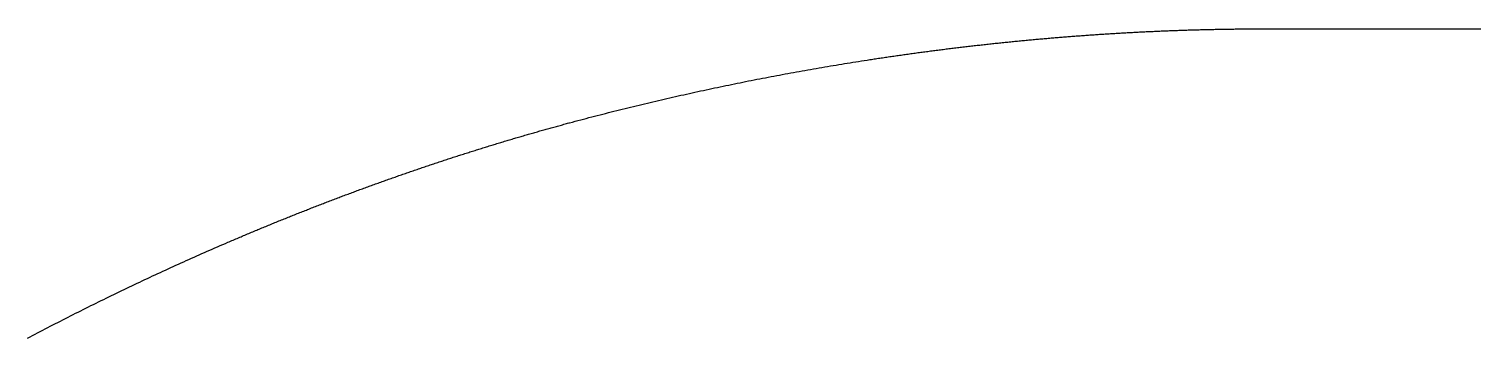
# Model space of a CAD drawing. Header units: millimetres. Extents: x 71 to 227, y -167 to -49.
# Drawn here: x 109.97 to 149.01, y -147.54 to -139.18 of the extents above; entities that cross this region are included whole.
import ezdxf

# ---------------------------------------------------------------- set-up
doc = ezdxf.new("R2010")
doc.units = ezdxf.units.MM
doc.layers.add('Edge.Cuts', color=254, linetype='CONTINUOUS', true_color=0xd0d2cd)

msp = doc.modelspace()

# ---------------------------------------------------------------- linework, layer by layer
at = {"layer": 'Edge.Cuts', "linetype": 'CONTINUOUS'}
for p, q in [((138.036355, -139.388136), (138.073871, -139.385181)), ((138.073871, -139.385181), (138.111379, -139.382247)), ((138.111379, -139.382247), (138.148877, -139.379334)), ((138.148877, -139.379334), (138.186368, -139.376441)), ((138.186368, -139.376441), (138.223847, -139.373569)), ((138.223847, -139.373569), (138.26132, -139.370718)), ((138.26132, -139.370718), (138.298781, -139.367887)), ((138.298781, -139.367887), (138.336236, -139.365078)), ((138.336236, -139.365078), (138.373679, -139.362289)), ((138.373679, -139.362289), (138.411115, -139.359521)), ((138.411115, -139.359521), (138.448539, -139.356773)), ((138.448539, -139.356773), (138.485956, -139.354046)), ((138.485956, -139.354046), (138.523362, -139.351341)), ((138.523362, -139.351341), (138.56076, -139.348655)), ((138.56076, -139.348655), (138.598146, -139.345991)), ((138.598146, -139.345991), (138.635526, -139.343347)), ((138.635526, -139.343347), (138.672893, -139.340724)), ((138.672893, -139.340724), (138.710252, -139.338122)), ((138.710252, -139.338122), (138.7476, -139.33554)), ((138.7476, -139.33554), (138.78494, -139.332979)), ((138.78494, -139.332979), (138.822268, -139.330439)), ((138.822268, -139.330439), (138.859589, -139.32792)), ((138.859589, -139.32792), (138.896897, -139.325421)), ((138.896897, -139.325421), (138.934197, -139.322943)), ((138.934197, -139.322943), (138.971485, -139.320486)), ((138.971485, -139.320486), (139.008765, -139.31805)), ((139.008765, -139.31805), (139.046033, -139.315634)), ((139.046033, -139.315634), (139.083293, -139.313239)), ((139.083293, -139.313239), (139.12054, -139.310864)), ((139.12054, -139.310864), (139.157779, -139.308511)), ((139.157779, -139.308511), (139.195005, -139.306178)), ((139.195005, -139.306178), (139.232224, -139.303865)), ((139.232224, -139.303865), (139.269429, -139.301574)), ((139.269429, -139.301574), (139.306626, -139.299303)), ((139.306626, -139.299303), (139.343811, -139.297052)), ((139.343811, -139.297052), (139.380987, -139.294823)), ((139.380987, -139.294823), (139.418149, -139.292614)), ((139.418149, -139.292614), (139.455304, -139.290426)), ((139.455304, -139.290426), (139.492445, -139.288258)), ((139.492445, -139.288258), (139.529578, -139.286111)), ((139.529578, -139.286111), (139.566698, -139.283985)), ((139.566698, -139.283985), (139.603809, -139.28188)), ((139.603809, -139.28188), (139.640906, -139.279795)), ((139.640906, -139.279795), (139.677995, -139.27773)), ((139.677995, -139.27773), (139.71507, -139.275687)), ((139.71507, -139.275687), (139.752137, -139.273664)), ((139.752137, -139.273664), (139.78919, -139.271662)), ((139.78919, -139.271662), (139.826234, -139.26968)), ((139.826234, -139.26968), (139.863264, -139.267719)), ((139.863264, -139.267719), (139.900286, -139.265778)), ((139.900286, -139.265778), (139.937293, -139.263859)), ((139.937293, -139.263859), (139.974292, -139.26196)), ((139.974292, -139.26196), (140.011276, -139.260081)), ((140.011276, -139.260081), (140.048252, -139.258223)), ((140.048252, -139.258223), (140.085212, -139.256386)), ((140.085212, -139.256386), (140.122165, -139.254569)), ((140.122165, -139.254569), (140.159102, -139.252773)), ((140.159102, -139.252773), (140.196031, -139.250998)), ((140.196031, -139.250998), (140.232945, -139.249243)), ((140.232945, -139.249243), (140.26985, -139.247508)), ((140.26985, -139.247508), (140.30674, -139.245795)), ((140.30674, -139.245795), (140.343621, -139.244101)), ((140.343621, -139.244101), (140.380487, -139.242429)), ((140.380487, -139.242429), (140.417344, -139.240777)), ((140.417344, -139.240777), (140.454185, -139.239145)), ((140.454185, -139.239145), (140.491018, -139.237534)), ((140.491018, -139.237534), (140.527835, -139.235944)), ((140.527835, -139.235944), (140.564643, -139.234374)), ((140.564643, -139.234374), (140.601436, -139.232825)), ((140.601436, -139.232825), (140.638219, -139.231296)), ((140.638219, -139.231296), (140.674986, -139.229788)), ((140.674986, -139.229788), (140.711745, -139.228301)), ((140.711745, -139.228301), (140.748487, -139.226834)), ((140.748487, -139.226834), (140.785221, -139.225387)), ((140.785221, -139.225387), (140.821938, -139.223961)), ((140.821938, -139.223961), (140.858646, -139.222555)), ((140.858646, -139.222555), (140.895337, -139.22117)), ((140.895337, -139.22117), (140.93202, -139.219806)), ((140.93202, -139.219806), (140.968686, -139.218462)), ((140.968686, -139.218462), (141.005342, -139.217138)), ((141.005342, -139.217138), (141.041982, -139.215835)), ((141.041982, -139.215835), (141.078613, -139.214552)), ((141.078613, -139.214552), (141.115227, -139.21329)), ((141.115227, -139.21329), (141.151831, -139.212049)), ((141.151831, -139.212049), (141.188419, -139.210827)), ((141.188419, -139.210827), (141.224997, -139.209627)), ((141.224997, -139.209627), (141.261558, -139.208446)), ((141.261558, -139.208446), (141.29811, -139.207286)), ((141.29811, -139.207286), (141.334644, -139.206147)), ((141.334644, -139.206147), (141.371169, -139.205028)), ((141.371169, -139.205028), (141.407677, -139.203929)), ((141.407677, -139.203929), (141.444175, -139.202851)), ((141.444175, -139.202851), (141.480655, -139.201793)), ((141.480655, -139.201793), (141.517126, -139.200756)), ((141.517126, -139.200756), (141.553579, -139.199739)), ((141.553579, -139.199739), (141.590023, -139.198742)), ((141.590023, -139.198742), (141.626448, -139.197766)), ((141.626448, -139.197766), (141.662864, -139.19681)), ((141.662864, -139.19681), (141.699262, -139.195875)), ((141.699262, -139.195875), (141.73565, -139.19496)), ((141.73565, -139.19496), (141.77202, -139.194065)), ((141.77202, -139.194065), (141.80838, -139.193191)), ((141.80838, -139.193191), (141.844722, -139.192337)), ((141.844722, -139.192337), (141.881055, -139.191503)), ((141.881055, -139.191503), (141.917368, -139.19069)), ((141.917368, -139.19069), (141.953672, -139.189897)), ((141.953672, -139.189897), (141.989957, -139.189124)), ((141.989957, -139.189124), (142.026233, -139.188372)), ((142.026233, -139.188372), (142.062489, -139.18764)), ((142.062489, -139.18764), (142.098736, -139.186928)), ((142.098736, -139.186928), (142.134963, -139.186236)), ((142.134963, -139.186236), (142.171181, -139.185565)), ((142.171181, -139.185565), (142.20738, -139.184914)), ((142.20738, -139.184914), (142.243568, -139.184283)), ((142.243568, -139.184283), (142.279737, -139.183673)), ((142.279737, -139.183673), (142.315897, -139.183083)), ((142.315897, -139.183083), (142.352037, -139.182513)), ((142.352037, -139.182513), (142.388167, -139.181963)), ((142.388167, -139.181963), (142.424277, -139.181434)), ((142.424277, -139.181434), (142.460377, -139.180924)), ((142.460377, -139.180924), (142.496457, -139.180435)), ((142.496457, -139.180435), (142.532528, -139.179966)), ((142.532528, -139.179966), (142.568578, -139.179518)), ((142.568578, -139.179518), (142.604618, -139.179089)), ((142.604618, -139.179089), (142.640639, -139.178681)), ((142.640639, -139.178681), (142.676649, -139.178293)), ((142.676649, -139.178293), (142.712638, -139.177925)), ((142.712638, -139.177925), (142.748618, -139.177577)), ((142.748618, -139.177577), (142.784577, -139.17725)), ((142.784577, -139.17725), (142.820526, -139.176942)), ((142.820526, -139.176942), (142.856454, -139.176655)), ((142.856454, -139.176655), (142.892373, -139.176388)), ((142.892373, -139.176388), (142.92827, -139.176141)), ((142.92827, -139.176141), (142.964157, -139.175914)), ((142.964157, -139.175914), (142.967909, -139.175891)), ((142.967909, -139.175891), (152.769828, -139.175891)), ((134.325463, -139.778428), (134.363586, -139.773441)), ((134.363586, -139.773441), (134.401706, -139.768474)), ((134.401706, -139.768474), (134.439822, -139.763528)), ((134.439822, -139.763528), (134.477934, -139.758603)), ((134.477934, -139.758603), (134.516043, -139.753698)), ((134.516043, -139.753698), (134.554147, -139.748814)), ((134.554147, -139.748814), (134.592248, -139.74395)), ((134.592248, -139.74395), (134.630345, -139.739107)), ((134.630345, -139.739107), (134.668439, -139.734285)), ((134.668439, -139.734285), (134.706528, -139.729484)), ((134.706528, -139.729484), (134.744613, -139.724703)), ((134.744613, -139.724703), (134.782694, -139.719943)), ((134.782694, -139.719943), (134.820771, -139.715203)), ((134.820771, -139.715203), (134.858843, -139.710484)), ((134.858843, -139.710484), (134.896912, -139.705786)), ((134.896912, -139.705786), (134.934976, -139.701109)), ((134.934976, -139.701109), (134.973035, -139.696452)), ((134.973035, -139.696452), (135.011091, -139.691816)), ((135.011091, -139.691816), (135.049141, -139.687201)), ((135.049141, -139.687201), (135.087188, -139.682606)), ((135.087188, -139.682606), (135.125229, -139.678032)), ((135.125229, -139.678032), (135.163266, -139.673479)), ((135.163266, -139.673479), (135.201299, -139.668946)), ((135.201299, -139.668946), (135.239326, -139.664434)), ((135.239326, -139.664434), (135.277349, -139.659943)), ((135.277349, -139.659943), (135.315367, -139.655472)), ((135.315367, -139.655472), (135.35338, -139.651023)), ((135.35338, -139.651023), (135.391388, -139.646594)), ((135.391388, -139.646594), (135.42939, -139.642185)), ((135.42939, -139.642185), (135.467389, -139.637798)), ((135.467389, -139.637798), (135.505381, -139.633431)), ((135.505381, -139.633431), (135.543369, -139.629085)), ((135.543369, -139.629085), (135.581351, -139.624759)), ((135.581351, -139.624759), (135.619328, -139.620455)), ((135.619328, -139.620455), (135.6573, -139.616171)), ((135.6573, -139.616171), (135.695266, -139.611907)), ((135.695266, -139.611907), (135.733227, -139.607665)), ((135.733227, -139.607665), (135.771182, -139.603443)), ((135.771182, -139.603443), (135.809132, -139.599242)), ((135.809132, -139.599242), (135.847076, -139.595062)), ((135.847076, -139.595062), (135.885014, -139.590902)), ((135.885014, -139.590902), (135.922947, -139.586764)), ((135.922947, -139.586764), (135.960873, -139.582646)), ((135.960873, -139.582646), (135.998795, -139.578548)), ((135.998795, -139.578548), (136.03671, -139.574472)), ((136.03671, -139.574472), (136.074619, -139.570416)), ((136.074619, -139.570416), (136.112522, -139.566381)), ((136.112522, -139.566381), (136.150419, -139.562367)), ((136.150419, -139.562367), (136.18831, -139.558373)), ((136.18831, -139.558373), (136.226195, -139.554401)), ((136.226195, -139.554401), (136.264074, -139.550449)), ((136.264074, -139.550449), (136.301946, -139.546517)), ((136.301946, -139.546517), (136.339812, -139.542607)), ((136.339812, -139.542607), (136.377672, -139.538717)), ((136.377672, -139.538717), (136.415525, -139.534849)), ((136.415525, -139.534849), (136.453372, -139.531)), ((136.453372, -139.531), (136.491212, -139.527173)), ((136.491212, -139.527173), (136.529046, -139.523366)), ((136.529046, -139.523366), (136.566872, -139.519581)), ((136.566872, -139.519581), (136.604693, -139.515815)), ((136.604693, -139.515815), (136.642506, -139.512071)), ((136.642506, -139.512071), (136.680313, -139.508348)), ((136.680313, -139.508348), (136.718112, -139.504645)), ((136.718112, -139.504645), (136.755905, -139.500963)), ((136.755905, -139.500963), (136.793691, -139.497302)), ((136.793691, -139.497302), (136.83147, -139.493661)), ((136.83147, -139.493661), (136.869241, -139.490042)), ((136.869241, -139.490042), (136.907006, -139.486443)), ((136.907006, -139.486443), (136.944763, -139.482865)), ((136.944763, -139.482865), (136.982514, -139.479307)), ((136.982514, -139.479307), (137.020256, -139.475771)), ((137.020256, -139.475771), (137.057992, -139.472255)), ((137.057992, -139.472255), (137.095719, -139.46876)), ((137.095719, -139.46876), (137.133441, -139.465286)), ((137.133441, -139.465286), (137.171153, -139.461832)), ((137.171153, -139.461832), (137.208859, -139.458399)), ((137.208859, -139.458399), (137.246556, -139.454988)), ((137.246556, -139.454988), (137.284247, -139.451596)), ((137.284247, -139.451596), (137.321929, -139.448226)), ((137.321929, -139.448226), (137.359604, -139.444877)), ((137.359604, -139.444877), (137.39727, -139.441548)), ((137.39727, -139.441548), (137.43493, -139.43824)), ((137.43493, -139.43824), (137.47258, -139.434952)), ((137.47258, -139.434952), (137.510224, -139.431686)), ((137.510224, -139.431686), (137.547858, -139.42844)), ((137.547858, -139.42844), (137.585486, -139.425215)), ((137.585486, -139.425215), (137.623104, -139.422011)), ((137.623104, -139.422011), (137.660715, -139.418828)), ((137.660715, -139.418828), (137.698316, -139.415665)), ((137.698316, -139.415665), (137.735911, -139.412523)), ((137.735911, -139.412523), (137.773495, -139.409402)), ((137.773495, -139.409402), (137.811073, -139.406302)), ((137.811073, -139.406302), (137.848641, -139.403222)), ((137.848641, -139.403222), (137.886202, -139.400164)), ((137.886202, -139.400164), (137.923752, -139.397126)), ((137.923752, -139.397126), (137.961296, -139.394108)), ((137.961296, -139.394108), (137.998829, -139.391112)), ((137.998829, -139.391112), (138.036355, -139.388136)), ((131.651222, -140.178535), (131.727699, -140.165717)), ((131.727699, -140.165717), (131.804176, -140.15298)), ((131.804176, -140.15298), (131.880653, -140.140324)), ((131.880653, -140.140324), (131.95713, -140.127749)), ((131.95713, -140.127749), (132.033607, -140.115255)), ((132.033607, -140.115255), (132.110082, -140.102842)), ((132.110082, -140.102842), (132.186556, -140.090511)), ((132.186556, -140.090511), (132.263028, -140.078261)), ((132.263028, -140.078261), (132.339497, -140.066092)), ((132.339497, -140.066092), (132.415964, -140.054005)), ((132.415964, -140.054005), (132.492427, -140.041999)), ((132.492427, -140.041999), (132.568887, -140.030075)), ((132.568887, -140.030075), (132.645343, -140.018232)), ((132.645343, -140.018232), (132.721794, -140.006471)), ((132.721794, -140.006471), (132.760018, -140.000621)), ((132.760018, -140.000621), (132.79824, -139.994792)), ((132.79824, -139.994792), (132.836462, -139.988983)), ((132.836462, -139.988983), (132.874681, -139.983194)), ((132.874681, -139.983194), (132.9129, -139.977426)), ((132.9129, -139.977426), (132.951116, -139.971679)), ((132.951116, -139.971679), (132.989332, -139.965951)), ((132.989332, -139.965951), (133.027545, -139.960245)), ((133.027545, -139.960245), (133.065757, -139.954558)), ((133.065757, -139.954558), (133.103967, -139.948893)), ((133.103967, -139.948893), (133.142176, -139.943247)), ((133.142176, -139.943247), (133.180382, -139.937623)), ((133.180382, -139.937623), (133.218587, -139.932018)), ((133.218587, -139.932018), (133.25679, -139.926434)), ((133.25679, -139.926434), (133.294991, -139.920871)), ((133.294991, -139.920871), (133.333189, -139.915328)), ((133.333189, -139.915328), (133.371386, -139.909806)), ((133.371386, -139.909806), (133.40958, -139.904304)), ((133.40958, -139.904304), (133.447773, -139.898823)), ((133.447773, -139.898823), (133.485963, -139.893362)), ((133.485963, -139.893362), (133.524151, -139.887922)), ((133.524151, -139.887922), (133.562336, -139.882502)), ((133.562336, -139.882502), (133.600519, -139.877103)), ((133.600519, -139.877103), (133.638699, -139.871724)), ((133.638699, -139.871724), (133.676878, -139.866366)), ((133.676878, -139.866366), (133.715053, -139.861029)), ((133.715053, -139.861029), (133.753226, -139.855712)), ((133.753226, -139.855712), (133.791395, -139.850416)), ((133.791395, -139.850416), (133.829563, -139.84514)), ((133.829563, -139.84514), (133.867727, -139.839885)), ((133.867727, -139.839885), (133.905889, -139.83465)), ((133.905889, -139.83465), (133.944047, -139.829436)), ((133.944047, -139.829436), (133.982204, -139.824242)), ((133.982204, -139.824242), (134.020356, -139.819069)), ((134.020356, -139.819069), (134.058506, -139.813917)), ((134.058506, -139.813917), (134.096652, -139.808786)), ((134.096652, -139.808786), (134.134796, -139.803674)), ((134.134796, -139.803674), (134.172936, -139.798584)), ((134.172936, -139.798584), (134.211073, -139.793514)), ((134.211073, -139.793514), (134.249206, -139.788465)), ((134.249206, -139.788465), (134.287336, -139.783436)), ((134.287336, -139.783436), (134.325463, -139.778428)), ((129.511828, -140.570076), (129.588118, -140.555016)), ((129.588118, -140.555016), (129.66442, -140.540035)), ((129.66442, -140.540035), (129.740734, -140.525133)), ((129.740734, -140.525133), (129.817059, -140.51031)), ((129.817059, -140.51031), (129.893395, -140.495567)), ((129.893395, -140.495567), (129.969742, -140.480904)), ((129.969742, -140.480904), (130.046099, -140.466319)), ((130.046099, -140.466319), (130.122466, -140.451815)), ((130.122466, -140.451815), (130.198842, -140.43739)), ((130.198842, -140.43739), (130.275227, -140.423044)), ((130.275227, -140.423044), (130.351621, -140.408779)), ((130.351621, -140.408779), (130.428023, -140.394593)), ((130.428023, -140.394593), (130.504433, -140.380487)), ((130.504433, -140.380487), (130.58085, -140.366461)), ((130.58085, -140.366461), (130.657274, -140.352515)), ((130.657274, -140.352515), (130.733704, -140.33865)), ((130.733704, -140.33865), (130.81014, -140.324864)), ((130.81014, -140.324864), (130.886583, -140.311159)), ((130.886583, -140.311159), (130.96303, -140.297534)), ((130.96303, -140.297534), (131.039482, -140.28399)), ((131.039482, -140.28399), (131.115939, -140.270526)), ((131.115939, -140.270526), (131.192399, -140.257142)), ((131.192399, -140.257142), (131.268863, -140.243839)), ((131.268863, -140.243839), (131.34533, -140.230617)), ((131.34533, -140.230617), (131.4218, -140.217475)), ((131.4218, -140.217475), (131.498272, -140.204414)), ((131.498272, -140.204414), (131.574747, -140.191434)), ((131.574747, -140.191434), (131.651222, -140.178535)), ((127.685597, -140.95504), (127.761472, -140.938106)), ((127.761472, -140.938106), (127.83737, -140.921249)), ((127.83737, -140.921249), (127.913288, -140.904469)), ((127.913288, -140.904469), (127.989228, -140.887766)), ((127.989228, -140.887766), (128.065188, -140.871141)), ((128.065188, -140.871141), (128.141169, -140.854593)), ((128.141169, -140.854593), (128.217169, -140.838123)), ((128.217169, -140.838123), (128.293189, -140.82173)), ((128.293189, -140.82173), (128.369228, -140.805416)), ((128.369228, -140.805416), (128.445285, -140.789178)), ((128.445285, -140.789178), (128.521361, -140.773019)), ((128.521361, -140.773019), (128.597455, -140.756938)), ((128.597455, -140.756938), (128.673566, -140.740935)), ((128.673566, -140.740935), (128.749694, -140.72501)), ((128.749694, -140.72501), (128.825839, -140.709163)), ((128.825839, -140.709163), (128.902, -140.693395)), ((128.902, -140.693395), (128.978177, -140.677705)), ((128.978177, -140.677705), (129.05437, -140.662093)), ((129.05437, -140.662093), (129.130578, -140.64656)), ((129.130578, -140.64656), (129.2068, -140.631105)), ((129.2068, -140.631105), (129.283037, -140.61573)), ((129.283037, -140.61573), (129.359287, -140.600433)), ((129.359287, -140.600433), (129.435551, -140.585215)), ((129.435551, -140.585215), (129.511828, -140.570076)), ((126.022625, -141.346902), (126.097924, -141.328296)), ((126.097924, -141.328296), (126.173254, -141.309765)), ((126.173254, -141.309765), (126.248614, -141.291309)), ((126.248614, -141.291309), (126.324003, -141.272928)), ((126.324003, -141.272928), (126.39942, -141.254623)), ((126.39942, -141.254623), (126.474867, -141.236393)), ((126.474867, -141.236393), (126.550342, -141.218238)), ((126.550342, -141.218238), (126.625844, -141.200159)), ((126.625844, -141.200159), (126.701374, -141.182155)), ((126.701374, -141.182155), (126.776932, -141.164228)), ((126.776932, -141.164228), (126.852516, -141.146376)), ((126.852516, -141.146376), (126.928126, -141.1286)), ((126.928126, -141.1286), (127.003762, -141.1109)), ((127.003762, -141.1109), (127.079424, -141.093276)), ((127.079424, -141.093276), (127.155112, -141.075729)), ((127.155112, -141.075729), (127.230824, -141.058258)), ((127.230824, -141.058258), (127.30656, -141.040863)), ((127.30656, -141.040863), (127.382321, -141.023545)), ((127.382321, -141.023545), (127.458105, -141.006303)), ((127.458105, -141.006303), (127.533913, -140.989139)), ((127.533913, -140.989139), (127.609744, -140.972051)), ((127.609744, -140.972051), (127.685597, -140.95504)), ((124.509233, -141.738479), (124.543041, -141.729349)), ((124.543041, -141.729349), (124.576841, -141.720242)), ((124.576841, -141.720242), (124.598127, -141.714517)), ((124.598127, -141.714517), (124.672787, -141.694507)), ((124.672787, -141.694507), (124.747483, -141.67457)), ((124.747483, -141.67457), (124.822216, -141.654706)), ((124.822216, -141.654706), (124.896986, -141.634915)), ((124.896986, -141.634915), (124.971791, -141.615197)), ((124.971791, -141.615197), (125.046631, -141.595553)), ((125.046631, -141.595553), (125.121507, -141.575982)), ((125.121507, -141.575982), (125.196417, -141.556485)), ((125.196417, -141.556485), (125.271362, -141.537061)), ((125.271362, -141.537061), (125.346341, -141.517711)), ((125.346341, -141.517711), (125.421354, -141.498435)), ((125.421354, -141.498435), (125.4964, -141.479234)), ((125.4964, -141.479234), (125.571479, -141.460106)), ((125.571479, -141.460106), (125.64659, -141.441052)), ((125.64659, -141.441052), (125.721734, -141.422073)), ((125.721734, -141.422073), (125.79691, -141.403169)), ((125.79691, -141.403169), (125.872117, -141.384338)), ((125.872117, -141.384338), (125.947355, -141.365583)), ((125.947355, -141.365583), (126.022625, -141.346902)), ((123.145721, -142.123822), (123.180053, -142.113713)), ((123.180053, -142.113713), (123.214378, -142.103626)), ((123.214378, -142.103626), (123.248686, -142.093566)), ((123.248686, -142.093566), (123.282988, -142.083528)), ((123.282988, -142.083528), (123.317271, -142.073516)), ((123.317271, -142.073516), (123.351549, -142.063527)), ((123.351549, -142.063527), (123.385808, -142.053564)), ((123.385808, -142.053564), (123.420061, -142.043624)), ((123.420061, -142.043624), (123.454296, -142.03371)), ((123.454296, -142.03371), (123.488524, -142.023818)), ((123.488524, -142.023818), (123.522735, -142.013953)), ((123.522735, -142.013953), (123.556938, -142.00411)), ((123.556938, -142.00411), (123.591123, -141.994294)), ((123.591123, -141.994294), (123.625301, -141.9845)), ((123.625301, -141.9845), (123.659461, -141.974732)), ((123.659461, -141.974732), (123.693614, -141.964987)), ((123.693614, -141.964987), (123.727748, -141.955269)), ((123.727748, -141.955269), (123.761876, -141.945573)), ((123.761876, -141.945573), (123.795984, -141.935903)), ((123.795984, -141.935903), (123.830086, -141.926256)), ((123.830086, -141.926256), (123.864168, -141.916635)), ((123.864168, -141.916635), (123.898243, -141.907037)), ((123.898243, -141.907037), (123.932299, -141.897465)), ((123.932299, -141.897465), (123.966348, -141.887915)), ((123.966348, -141.887915), (124.000378, -141.878393)), ((124.000378, -141.878393), (124.0344, -141.868892)), ((124.0344, -141.868892), (124.068403, -141.859419)), ((124.068403, -141.859419), (124.102398, -141.849967)), ((124.102398, -141.849967), (124.136374, -141.840543)), ((124.136374, -141.840543), (124.170342, -141.831141)), ((124.170342, -141.831141), (124.204291, -141.821765)), ((124.204291, -141.821765), (124.238232, -141.812412)), ((124.238232, -141.812412), (124.272152, -141.803085)), ((124.272152, -141.803085), (124.306066, -141.793781)), ((124.306066, -141.793781), (124.339959, -141.784504)), ((124.339959, -141.784504), (124.373844, -141.775249)), ((124.373844, -141.775249), (124.407709, -141.76602)), ((124.407709, -141.76602), (124.441567, -141.756815)), ((124.441567, -141.756815), (124.475403, -141.747636)), ((124.475403, -141.747636), (124.509233, -141.738479)), ((121.867613, -142.514917), (121.902343, -142.503913)), ((121.902343, -142.503913), (121.937058, -142.492934)), ((121.937058, -142.492934), (121.971768, -142.481977)), ((121.971768, -142.481977), (122.006464, -142.471046)), ((122.006464, -142.471046), (122.041155, -142.460137)), ((122.041155, -142.460137), (122.075832, -142.449254)), ((122.075832, -142.449254), (122.110504, -142.438394)), ((122.110504, -142.438394), (122.145161, -142.427558)), ((122.145161, -142.427558), (122.179813, -142.416746)), ((122.179813, -142.416746), (122.21445, -142.405959)), ((122.21445, -142.405959), (122.249082, -142.395195)), ((122.249082, -142.395195), (122.283699, -142.384456)), ((122.283699, -142.384456), (122.318311, -142.37374)), ((122.318311, -142.37374), (122.352908, -142.363049)), ((122.352908, -142.363049), (122.387499, -142.352381)), ((122.387499, -142.352381), (122.422076, -142.341739)), ((122.422076, -142.341739), (122.456646, -142.331119)), ((122.456646, -142.331119), (122.491201, -142.320525)), ((122.491201, -142.320525), (122.525751, -142.309953)), ((122.525751, -142.309953), (122.560285, -142.299407)), ((122.560285, -142.299407), (122.594813, -142.288884)), ((122.594813, -142.288884), (122.629326, -142.278387)), ((122.629326, -142.278387), (122.663833, -142.267912)), ((122.663833, -142.267912), (122.698324, -142.257463)), ((122.698324, -142.257463), (122.732809, -142.247037)), ((122.732809, -142.247037), (122.767278, -142.236636)), ((122.767278, -142.236636), (122.801741, -142.226258)), ((122.801741, -142.226258), (122.836187, -142.215906)), ((122.836187, -142.215906), (122.870628, -142.205577)), ((122.870628, -142.205577), (122.905052, -142.195273)), ((122.905052, -142.195273), (122.93947, -142.184992)), ((122.93947, -142.184992), (122.973872, -142.174737)), ((122.973872, -142.174737), (123.008267, -142.164505)), ((123.008267, -142.164505), (123.042645, -142.154298)), ((123.042645, -142.154298), (123.077017, -142.144115)), ((123.077017, -142.144115), (123.111373, -142.133957)), ((123.111373, -142.133957), (123.145721, -142.123822)), ((120.681775, -142.903216), (120.716784, -142.891405)), ((120.716784, -142.891405), (120.751782, -142.879618)), ((120.751782, -142.879618), (120.786777, -142.867854)), ((120.786777, -142.867854), (120.82176, -142.856114)), ((120.82176, -142.856114), (120.85674, -142.844396)), ((120.85674, -142.844396), (120.891709, -142.832704)), ((120.891709, -142.832704), (120.926674, -142.821033)), ((120.926674, -142.821033), (120.961628, -142.809388)), ((120.961628, -142.809388), (120.996578, -142.797765)), ((120.996578, -142.797765), (121.031517, -142.786166)), ((121.031517, -142.786166), (121.066452, -142.774591)), ((121.066452, -142.774591), (121.101375, -142.76304)), ((121.101375, -142.76304), (121.136294, -142.751511)), ((121.136294, -142.751511), (121.171201, -142.740008)), ((121.171201, -142.740008), (121.206104, -142.728526)), ((121.206104, -142.728526), (121.240995, -142.71707)), ((121.240995, -142.71707), (121.275882, -142.705636)), ((121.275882, -142.705636), (121.310757, -142.694228)), ((121.310757, -142.694228), (121.345628, -142.682842)), ((121.345628, -142.682842), (121.380486, -142.67148)), ((121.380486, -142.67148), (121.415339, -142.660142)), ((121.415339, -142.660142), (121.450181, -142.648828)), ((121.450181, -142.648828), (121.485017, -142.637537)), ((121.485017, -142.637537), (121.519841, -142.626271)), ((121.519841, -142.626271), (121.554661, -142.615027)), ((121.554661, -142.615027), (121.589467, -142.603809)), ((121.589467, -142.603809), (121.624269, -142.592613)), ((121.624269, -142.592613), (121.659058, -142.581443)), ((121.659058, -142.581443), (121.693842, -142.570295)), ((121.693842, -142.570295), (121.728613, -142.559172)), ((121.728613, -142.559172), (121.763379, -142.548072)), ((121.763379, -142.548072), (121.798132, -142.536997)), ((121.798132, -142.536997), (121.832879, -142.525944)), ((121.832879, -142.525944), (121.867613, -142.514917)), ((119.558206, -143.293486), (119.593405, -143.28093)), ((119.593405, -143.28093), (119.628597, -143.268399)), ((119.628597, -143.268399), (119.663787, -143.25589)), ((119.663787, -143.25589), (119.698969, -143.243404)), ((119.698969, -143.243404), (119.734149, -143.230941)), ((119.734149, -143.230941), (119.769321, -143.218502)), ((119.769321, -143.218502), (119.80449, -143.206085)), ((119.80449, -143.206085), (119.839651, -143.193692)), ((119.839651, -143.193692), (119.874809, -143.181321)), ((119.874809, -143.181321), (119.90996, -143.168974)), ((119.90996, -143.168974), (119.945107, -143.156649)), ((119.945107, -143.156649), (119.980246, -143.144349)), ((119.980246, -143.144349), (120.015383, -143.13207)), ((120.015383, -143.13207), (120.05051, -143.119816)), ((120.05051, -143.119816), (120.085635, -143.107584)), ((120.085635, -143.107584), (120.120751, -143.095377)), ((120.120751, -143.095377), (120.155864, -143.083191)), ((120.155864, -143.083191), (120.190968, -143.07103)), ((120.190968, -143.07103), (120.226069, -143.058891)), ((120.226069, -143.058891), (120.261161, -143.046776)), ((120.261161, -143.046776), (120.29625, -143.034684)), ((120.29625, -143.034684), (120.331329, -143.022616)), ((120.331329, -143.022616), (120.366405, -143.01057)), ((120.366405, -143.01057), (120.401471, -142.998549)), ((120.401471, -142.998549), (120.436534, -142.98655)), ((120.436534, -142.98655), (120.471588, -142.974575)), ((120.471588, -142.974575), (120.506637, -142.962623)), ((120.506637, -142.962623), (120.541677, -142.950695)), ((120.541677, -142.950695), (120.576714, -142.93879)), ((120.576714, -142.93879), (120.61174, -142.926909)), ((120.61174, -142.926909), (120.646763, -142.91505)), ((120.646763, -142.91505), (120.681775, -142.903216)), ((118.46501, -143.693982), (118.500325, -143.680724)), ((118.500325, -143.680724), (118.535638, -143.667488)), ((118.535638, -143.667488), (118.570948, -143.654275)), ((118.570948, -143.654275), (118.606255, -143.641084)), ((118.606255, -143.641084), (118.641559, -143.627916)), ((118.641559, -143.627916), (118.676861, -143.61477)), ((118.676861, -143.61477), (118.712158, -143.601647)), ((118.712158, -143.601647), (118.747454, -143.588546)), ((118.747454, -143.588546), (118.782745, -143.575468)), ((118.782745, -143.575468), (118.818034, -143.562412)), ((118.818034, -143.562412), (118.853318, -143.549379)), ((118.853318, -143.549379), (118.888601, -143.536369)), ((118.888601, -143.536369), (118.923878, -143.523381)), ((118.923878, -143.523381), (118.959154, -143.510415)), ((118.959154, -143.510415), (118.994424, -143.497473)), ((118.994424, -143.497473), (119.029692, -143.484553)), ((119.029692, -143.484553), (119.064954, -143.471656)), ((119.064954, -143.471656), (119.100215, -143.458781)), ((119.100215, -143.458781), (119.135469, -143.445929)), ((119.135469, -143.445929), (119.170722, -143.4331)), ((119.170722, -143.4331), (119.205969, -143.420294)), ((119.205969, -143.420294), (119.241213, -143.40751)), ((119.241213, -143.40751), (119.276451, -143.394749)), ((119.276451, -143.394749), (119.311687, -143.382011)), ((119.311687, -143.382011), (119.346917, -143.369296)), ((119.346917, -143.369296), (119.382144, -143.356603)), ((119.382144, -143.356603), (119.417365, -143.343934)), ((119.417365, -143.343934), (119.452583, -143.331287)), ((119.452583, -143.331287), (119.487795, -143.318664)), ((119.487795, -143.318664), (119.523004, -143.306063)), ((119.523004, -143.306063), (119.558206, -143.293486)), ((117.475351, -144.074207), (117.510714, -144.060331)), ((117.510714, -144.060331), (117.546077, -144.046477)), ((117.546077, -144.046477), (117.581439, -144.032644)), ((117.581439, -144.032644), (117.6168, -144.018833)), ((117.6168, -144.018833), (117.65216, -144.005045)), ((117.65216, -144.005045), (117.687519, -143.991277)), ((117.687519, -143.991277), (117.722876, -143.977532)), ((117.722876, -143.977532), (117.758234, -143.963809)), ((117.758234, -143.963809), (117.793589, -143.950108)), ((117.793589, -143.950108), (117.828943, -143.936429)), ((117.828943, -143.936429), (117.864295, -143.922771)), ((117.864295, -143.922771), (117.899647, -143.909136)), ((117.899647, -143.909136), (117.934996, -143.895523)), ((117.934996, -143.895523), (117.970345, -143.881932)), ((117.970345, -143.881932), (118.005691, -143.868363)), ((118.005691, -143.868363), (118.041036, -143.854815)), ((118.041036, -143.854815), (118.076378, -143.841291)), ((118.076378, -143.841291), (118.11172, -143.827788)), ((118.11172, -143.827788), (118.147058, -143.814307)), ((118.147058, -143.814307), (118.182396, -143.800848)), ((118.182396, -143.800848), (118.21773, -143.787412)), ((118.21773, -143.787412), (118.253063, -143.773998)), ((118.253063, -143.773998), (118.288393, -143.760607)), ((118.288393, -143.760607), (118.323722, -143.747237)), ((118.323722, -143.747237), (118.359047, -143.73389)), ((118.359047, -143.73389), (118.394371, -143.720565)), ((118.394371, -143.720565), (118.429691, -143.707262)), ((118.429691, -143.707262), (118.46501, -143.693982)), ((116.485145, -144.471489), (116.520502, -144.457013)), ((116.520502, -144.457013), (116.555859, -144.442557)), ((116.555859, -144.442557), (116.591218, -144.428123)), ((116.591218, -144.428123), (116.626578, -144.41371)), ((116.626578, -144.41371), (116.661939, -144.399318)), ((116.661939, -144.399318), (116.697301, -144.384947)), ((116.697301, -144.384947), (116.732664, -144.370597)), ((116.732664, -144.370597), (116.768027, -144.356269)), ((116.768027, -144.356269), (116.803391, -144.341962)), ((116.803391, -144.341962), (116.838756, -144.327676)), ((116.838756, -144.327676), (116.874121, -144.313412)), ((116.874121, -144.313412), (116.909487, -144.299169)), ((116.909487, -144.299169), (116.944854, -144.284948)), ((116.944854, -144.284948), (116.98022, -144.270748)), ((116.98022, -144.270748), (117.015587, -144.256569)), ((117.015587, -144.256569), (117.050954, -144.242412)), ((117.050954, -144.242412), (117.086321, -144.228276)), ((117.086321, -144.228276), (117.121689, -144.214162)), ((117.121689, -144.214162), (117.157056, -144.200069)), ((117.157056, -144.200069), (117.192423, -144.185998)), ((117.192423, -144.185998), (117.22779, -144.171948)), ((117.22779, -144.171948), (117.263157, -144.15792)), ((117.263157, -144.15792), (117.298524, -144.143914)), ((117.298524, -144.143914), (117.33389, -144.129929)), ((117.33389, -144.129929), (117.369256, -144.115966)), ((117.369256, -144.115966), (117.404622, -144.102025)), ((117.404622, -144.102025), (117.439986, -144.088105)), ((117.439986, -144.088105), (117.475351, -144.074207)), ((115.566518, -144.855213), (115.60182, -144.840196)), ((115.60182, -144.840196), (115.637124, -144.8252)), ((115.637124, -144.8252), (115.672432, -144.810224)), ((115.672432, -144.810224), (115.707741, -144.795268)), ((115.707741, -144.795268), (115.743055, -144.780333)), ((115.743055, -144.780333), (115.77837, -144.765419)), ((115.77837, -144.765419), (115.813688, -144.750525)), ((115.813688, -144.750525), (115.849009, -144.735652)), ((115.849009, -144.735652), (115.884333, -144.720799)), ((115.884333, -144.720799), (115.919658, -144.705968)), ((115.919658, -144.705968), (115.954986, -144.691156)), ((115.954986, -144.691156), (115.990316, -144.676366)), ((115.990316, -144.676366), (116.025649, -144.661596)), ((116.025649, -144.661596), (116.060984, -144.646847)), ((116.060984, -144.646847), (116.096321, -144.632119)), ((116.096321, -144.632119), (116.13166, -144.617412)), ((116.13166, -144.617412), (116.167001, -144.602725)), ((116.167001, -144.602725), (116.202343, -144.58806)), ((116.202343, -144.58806), (116.237688, -144.573415)), ((116.237688, -144.573415), (116.273034, -144.558791)), ((116.273034, -144.558791), (116.308383, -144.544188)), ((116.308383, -144.544188), (116.343732, -144.529606)), ((116.343732, -144.529606), (116.379083, -144.515045)), ((116.379083, -144.515045), (116.414436, -144.500506)), ((116.414436, -144.500506), (116.44979, -144.485987)), ((116.44979, -144.485987), (116.485145, -144.471489)), ((114.649953, -145.252749), (114.720358, -145.22169)), ((114.720358, -145.22169), (114.790781, -145.19071)), ((114.790781, -145.19071), (114.861222, -145.159809)), ((114.861222, -145.159809), (114.931681, -145.128988)), ((114.931681, -145.128988), (115.002158, -145.098246)), ((115.002158, -145.098246), (115.07265, -145.067585)), ((115.07265, -145.067585), (115.143159, -145.037003)), ((115.143159, -145.037003), (115.213683, -145.006503)), ((115.213683, -145.006503), (115.284223, -144.976083)), ((115.284223, -144.976083), (115.354776, -144.945743)), ((115.354776, -144.945743), (115.390059, -144.930604)), ((115.390059, -144.930604), (115.425344, -144.915485)), ((115.425344, -144.915485), (115.460633, -144.900386)), ((115.460633, -144.900386), (115.495924, -144.885309)), ((115.495924, -144.885309), (115.53122, -144.87025)), ((115.53122, -144.87025), (115.566518, -144.855213)), ((113.736645, -145.663623), (113.806757, -145.631555)), ((113.806757, -145.631555), (113.876895, -145.599563)), ((113.876895, -145.599563), (113.947058, -145.567648)), ((113.947058, -145.567648), (114.017245, -145.535809)), ((114.017245, -145.535809), (114.087457, -145.504048)), ((114.087457, -145.504048), (114.157692, -145.472363)), ((114.157692, -145.472363), (114.22795, -145.440756)), ((114.22795, -145.440756), (114.298231, -145.409226)), ((114.298231, -145.409226), (114.368534, -145.377774)), ((114.368534, -145.377774), (114.438858, -145.3464)), ((114.438858, -145.3464), (114.509203, -145.315105)), ((114.509203, -145.315105), (114.579568, -145.283888)), ((114.579568, -145.283888), (114.649953, -145.252749)), ((112.89749, -146.054299), (112.967254, -146.021335)), ((112.967254, -146.021335), (113.037049, -145.988444)), ((113.037049, -145.988444), (113.106876, -145.955626)), ((113.106876, -145.955626), (113.176734, -145.922883)), ((113.176734, -145.922883), (113.246622, -145.890214)), ((113.246622, -145.890214), (113.31654, -145.857619)), ((113.31654, -145.857619), (113.386487, -145.825098)), ((113.386487, -145.825098), (113.456463, -145.792653)), ((113.456463, -145.792653), (113.526467, -145.760282)), ((113.526467, -145.760282), (113.596499, -145.727987)), ((113.596499, -145.727987), (113.666559, -145.695767)), ((113.666559, -145.695767), (113.736645, -145.663623)), ((112.13234, -146.421682), (112.201719, -146.387926)), ((112.201719, -146.387926), (112.271136, -146.354241)), ((112.271136, -146.354241), (112.34059, -146.320627)), ((112.34059, -146.320627), (112.41008, -146.287084)), ((112.41008, -146.287084), (112.479607, -146.253613)), ((112.479607, -146.253613), (112.549168, -146.220213)), ((112.549168, -146.220213), (112.618765, -146.186886)), ((112.618765, -146.186886), (112.688396, -146.15363)), ((112.688396, -146.15363), (112.758061, -146.120447)), ((112.758061, -146.120447), (112.827759, -146.087337)), ((112.827759, -146.087337), (112.89749, -146.054299)), ((111.302886, -146.832179), (111.371778, -146.797594)), ((111.371778, -146.797594), (111.440713, -146.763076)), ((111.440713, -146.763076), (111.509691, -146.728626)), ((111.509691, -146.728626), (111.578712, -146.694245)), ((111.578712, -146.694245), (111.647774, -146.659932)), ((111.647774, -146.659932), (111.716877, -146.625688)), ((111.716877, -146.625688), (111.786022, -146.591513)), ((111.786022, -146.591513), (111.855207, -146.557408)), ((111.855207, -146.557408), (111.924431, -146.523371)), ((111.924431, -146.523371), (111.993695, -146.489405)), ((111.993695, -146.489405), (112.062999, -146.455508)), ((112.062999, -146.455508), (112.13234, -146.421682)), ((110.548068, -147.217018), (110.616452, -147.181704)), ((110.616452, -147.181704), (110.684885, -147.146455)), ((110.684885, -147.146455), (110.753366, -147.111271)), ((110.753366, -147.111271), (110.821895, -147.076153)), ((110.821895, -147.076153), (110.89047, -147.0411)), ((110.89047, -147.0411), (110.959092, -147.006113)), ((110.959092, -147.006113), (111.027761, -146.971193)), ((111.027761, -146.971193), (111.096475, -146.936339)), ((111.096475, -146.936339), (111.165234, -146.901552)), ((111.165234, -146.901552), (111.234038, -146.866832)), ((111.234038, -146.866832), (111.302886, -146.832179)), ((109.934863, -147.537728), (110.002791, -147.50184)), ((110.002791, -147.50184), (110.070772, -147.466015)), ((110.070772, -147.466015), (110.138804, -147.430253)), ((110.138804, -147.430253), (110.206888, -147.394555)), ((110.206888, -147.394555), (110.275023, -147.358919)), ((110.275023, -147.358919), (110.343209, -147.323348)), ((110.343209, -147.323348), (110.411446, -147.28784)), ((110.411446, -147.28784), (110.479732, -147.252397)), ((110.479732, -147.252397), (110.548068, -147.217018))]:
    msp.add_line(p, q, dxfattribs=at)

doc.saveas('drawing.dxf')
